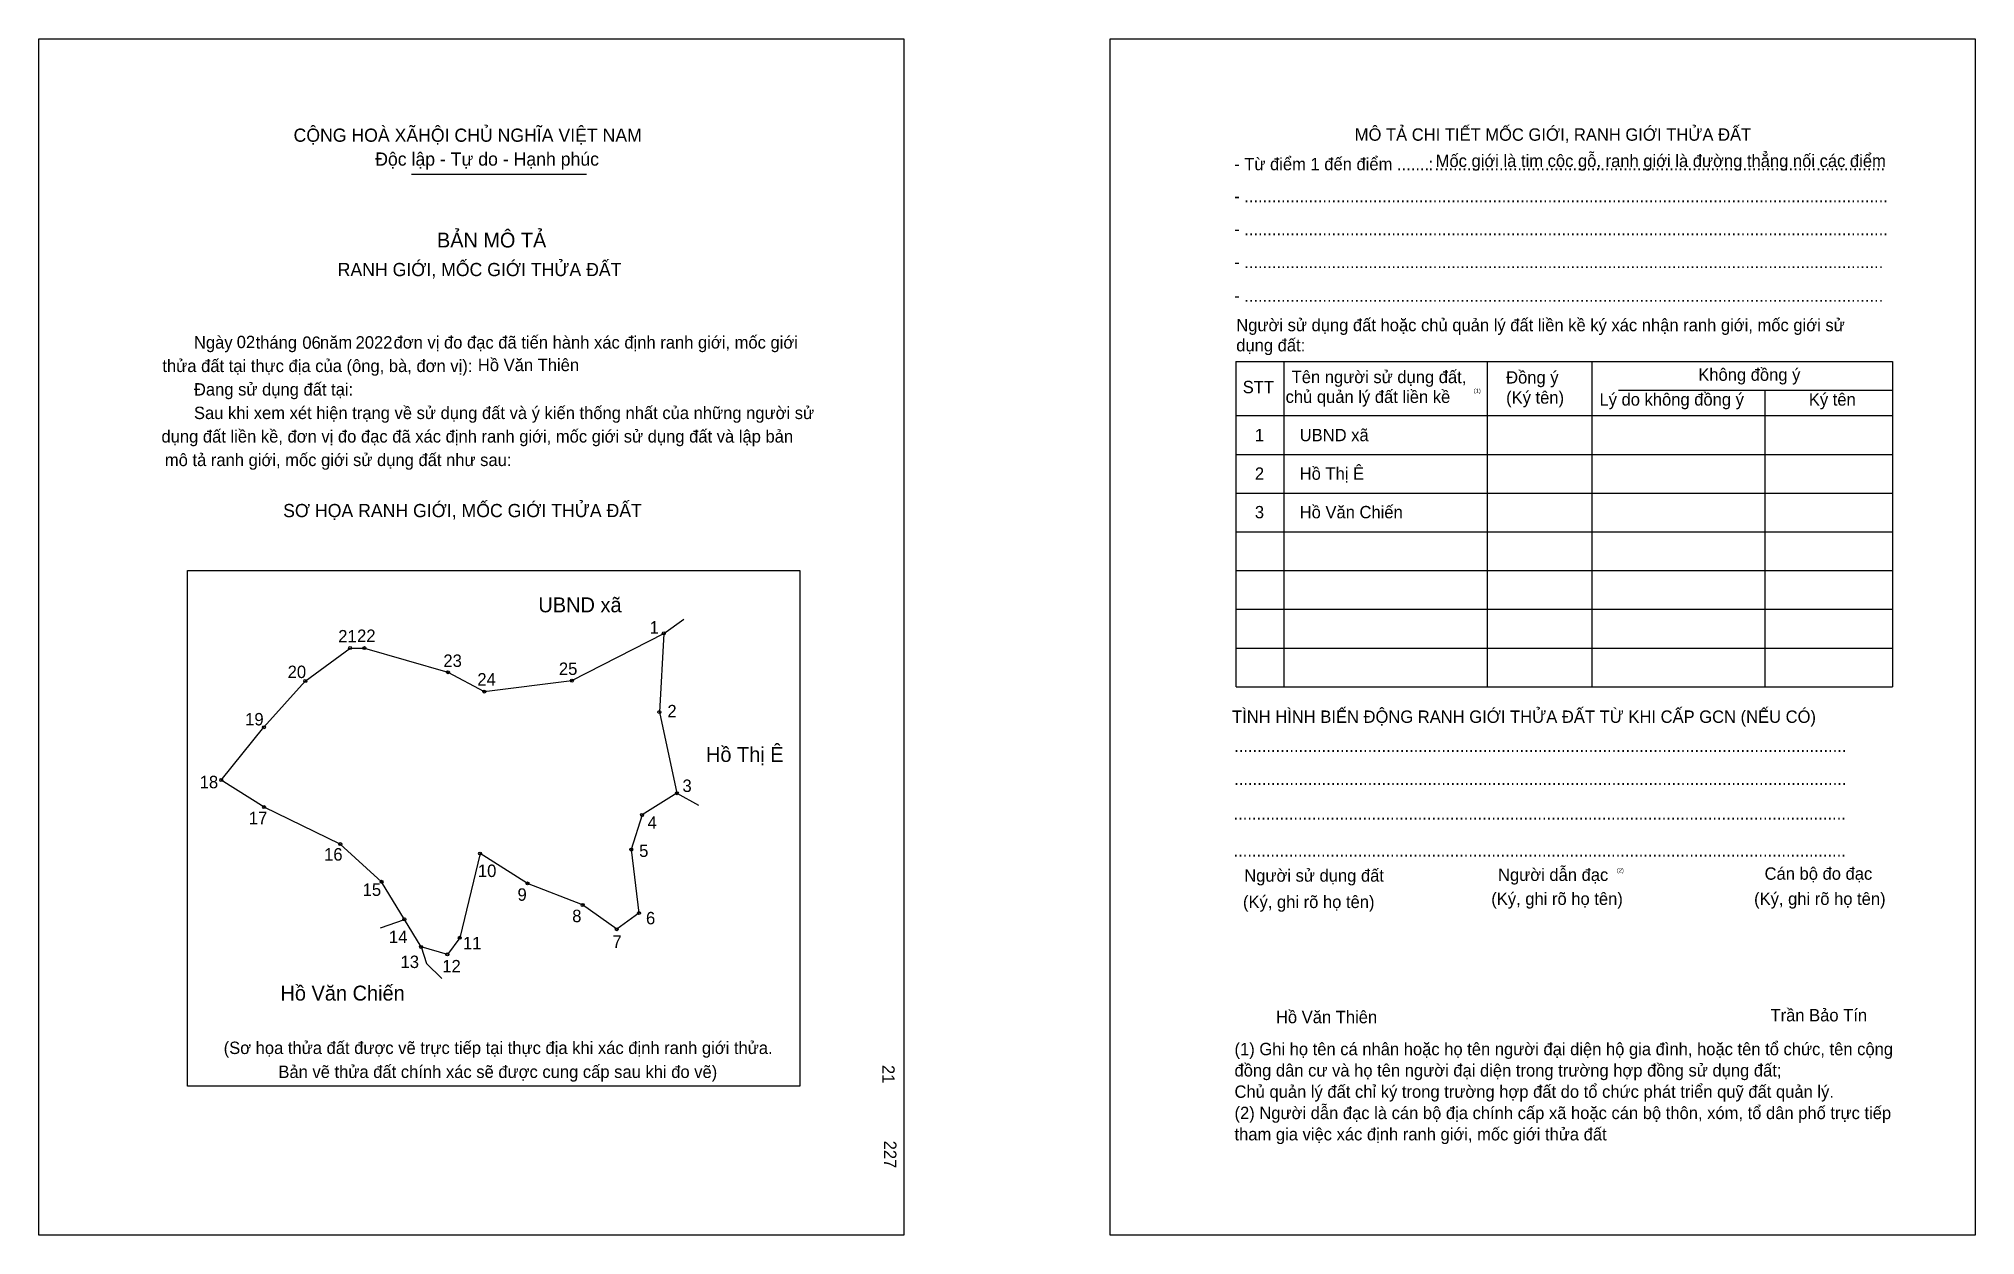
# Model space of a CAD drawing. Extents: x 547283 to 547880, y 1824339 to 1824708.
import ezdxf

# ---------------------------------------------------------------- set-up
doc = ezdxf.new("R2010")
doc.units = 0
for name, color, linetype in [('bmtKhungInTrang1', 7, 'Continuous'), ('bmtKhungInTrang2', 7, 'Continuous'), ('bmtNoiDung', 7, 'Continuous'), ('bmtTemplate', 7, 'Continuous'), ('CanhThua', 7, 'Continuous'), ('MocDinhThua', 7, 'Continuous'), ('RauThua', 7, 'Continuous'), ('SoHieuDinhThua', 7, 'Continuous'), ('TenChuLanCan', 7, 'Continuous')]:
    doc.layers.add(name, color=color, linetype=linetype)

msp = doc.modelspace()

# ---------------------------------------------------------------- linework, layer by layer
at = {"layer": 'bmtKhungInTrang1'}
msp.add_lwpolyline([(547282.91, 1824708.02), (547549.53, 1824708.02), (547549.53, 1824339.25), (547282.91, 1824339.25)], close=True, dxfattribs=at)
at = {"layer": 'bmtKhungInTrang2'}
msp.add_lwpolyline([(547613.12, 1824708.02), (547879.74, 1824708.02), (547879.74, 1824339.25), (547613.12, 1824339.25)], close=True, dxfattribs=at)
at = {"layer": 'bmtTemplate'}
for p, q in [((547397.81, 1824666.23), (547451.73, 1824666.23)), ((547666.6, 1824608.55), (547666.6, 1824508.3)), ((547729.32, 1824608.55), (547729.32, 1824508.3)), ((547761.59, 1824608.67), (547761.59, 1824508.3)), ((547854.21, 1824608.55), (547854.21, 1824508.3)), ((547769.77, 1824599.72), (547854.21, 1824599.72)), ((547651.98, 1824591.85), (547854.21, 1824591.85)), ((547651.98, 1824579.91), (547854.21, 1824579.91)), ((547651.98, 1824567.98), (547854.21, 1824567.98)), ((547651.98, 1824556.04), (547854.21, 1824556.04)), ((547651.98, 1824544.11), (547854.21, 1824544.11)), ((547651.98, 1824532.17), (547854.21, 1824532.17)), ((547651.98, 1824520.24), (547854.21, 1824520.24)), ((547651.98, 1824508.3), (547854.21, 1824508.3))]:
    msp.add_line(p, q, dxfattribs=at)
for points in [[(547651.85, 1824608.55), (547854.21, 1824608.55)], [(547651.85, 1824608.55), (547651.85, 1824508.3)], [(547814.85, 1824599.6), (547814.85, 1824508.3)]]:
    msp.add_lwpolyline(points, dxfattribs=at)
msp.add_lwpolyline([(547328.78, 1824385.18), (547328.78, 1824544.1), (547517.44, 1824544.1), (547517.44, 1824385.18)], close=True, dxfattribs=at)
at = {"layer": 'CanhThua'}
for p, q in [((547365.05, 1824510.06), (547378.89, 1824520.23)), ((547378.89, 1824520.23), (547383.31, 1824520.22)), ((547383.31, 1824520.22), (547409.04, 1824512.77)), ((547447.22, 1824510.19), (547475.54, 1824524.75)), ((547475.54, 1824524.75), (547474.19, 1824500.5)), ((547352.31, 1824495.81), (547365.05, 1824510.06)), ((547409.04, 1824512.77), (547420.24, 1824506.81)), ((547420.24, 1824506.81), (547447.22, 1824510.19)), ((547339.15, 1824479.56), (547352.31, 1824495.81)), ((547474.19, 1824500.5), (547479.59, 1824475.5)), ((547352.37, 1824471.2), (547339.15, 1824479.56)), ((547479.59, 1824475.5), (547468.87, 1824468.78)), ((547375.85, 1824459.82), (547352.37, 1824471.2)), ((547468.87, 1824468.78), (547465.52, 1824458.11)), ((547388.57, 1824448.19), (547375.85, 1824459.82)), ((547418.94, 1824456.9), (547412.66, 1824430.93)), ((547433.57, 1824447.68), (547418.94, 1824456.9)), ((547465.52, 1824458.11), (547467.91, 1824438.53)), ((547395.59, 1824436.62), (547388.57, 1824448.19)), ((547450.52, 1824441.04), (547433.57, 1824447.68)), ((547400.76, 1824428.1), (547395.59, 1824436.62)), ((547461.07, 1824433.57), (547450.52, 1824441.04)), ((547467.91, 1824438.53), (547461.07, 1824433.57)), ((547412.66, 1824430.93), (547408.88, 1824425.82)), ((547408.88, 1824425.82), (547400.76, 1824428.1))]:
    msp.add_line(p, q, dxfattribs=at)
at = {"layer": 'MocDinhThua'}
for centre in [(547475.54, 1824524.75), (547378.89, 1824520.23), (547383.31, 1824520.22), (547409.04, 1824512.77), (547365.05, 1824510.06), (547420.24, 1824506.81), (547447.22, 1824510.19), (547352.31, 1824495.81), (547474.19, 1824500.5), (547339.15, 1824479.56), (547352.37, 1824471.2), (547479.59, 1824475.5), (547468.87, 1824468.78), (547375.85, 1824459.82), (547418.94, 1824456.9), (547465.52, 1824458.11), (547388.57, 1824448.19), (547433.57, 1824447.68), (547450.52, 1824441.04), (547395.59, 1824436.62), (547467.91, 1824438.53), (547412.66, 1824430.93), (547461.07, 1824433.57), (547400.76, 1824428.1), (547408.88, 1824425.82)]:
    msp.add_circle(centre, 0.46, dxfattribs=at)
at = {"layer": 'RauThua'}
for p, q in [((547475.54, 1824524.75), (547481.77, 1824529.16)), ((547479.59, 1824475.5), (547486.26, 1824471.8)), ((547388.23, 1824433.96), (547395.59, 1824436.62)), ((547400.76, 1824428.1), (547402.37, 1824423.02)), ((547402.37, 1824423.02), (547407.12, 1824418.38))]:
    msp.add_line(p, q, dxfattribs=at)

# ---------------------------------------------------------------- texts
at = {"layer": 'bmtNoiDung'}
for s, height, p in [('02', 3.815, (547343.93, 1824612.66)), ('06', 3.815, (547364.16, 1824612.45)), ('2022', 3.815, (547380.57, 1824612.53)), ('Hồ Văn Thiên', 3.8149, (547418.26, 1824605.57)), ('1', 3.81, (547657.72, 1824583.97)), ('UBND xã ', 3.815, (547671.53, 1824583.97)), ('2', 3.81, (547657.72, 1824572.09)), ('Hồ Thị Ê ', 3.815, (547671.53, 1824572.09)), ('3', 3.81, (547657.72, 1824560.21)), ('Hồ Văn Chiến ', 3.8149, (547671.53, 1824560.21)), ('Hồ Văn Thiên', 3.8149, (547664.21, 1824404.61))]:
    msp.add_text(s, height=height, dxfattribs=at).set_placement(p)
for s, p in [('21', (547542.89, 1824391.74)), ('227', (547543.44, 1824368.4))]:
    msp.add_text(s, height=3.815, rotation=270, dxfattribs=at).set_placement(p)
at = {"layer": 'bmtTemplate'}
for s, height, p in [('CỘNG HOÀ XÃHỘI CHỦ NGHĨA VIỆT NAM', 4.0692, (547361.45, 1824676.26)), ('MÔ TẢ CHI TIẾT MỐC GIỚI, RANH GIỚI THỬA ĐẤT', 3.8134, (547688.5, 1824676.58)), ('Độc lập - Tự do - Hạnh phúc', 4.0692, (547386.61, 1824668.9)), ('- Từ điểm 1 đến điểm .......', 3.8134, (547651.33, 1824667.49)), (':', 3.81, (547711.24, 1824667.49)), ('Mốc giới là tim cộc gỗ, ranh giới là đường thẳng nối các điểm', 3.8134, (547713.44, 1824668.5)), ('..................................................................................................', 3.8134, (547713.12, 1824667.49)), ('- ............................................................................................................................................', 3.81341, (547651.33, 1824657.61)), ('BẢN MÔ TẢ', 4.578, (547405.66, 1824643.68)), ('- ............................................................................................................................................', 3.81341, (547651.33, 1824647.46)), ('RANH GIỚI, MỐC GIỚI THỬA ĐẤT', 4.0692, (547375.05, 1824634.85)), ('- ...........................................................................................................................................', 3.81341, (547651.33, 1824637.32)), ('- ...........................................................................................................................................', 3.81341, (547651.33, 1824626.94)), ('Người sử dụng đất hoặc chủ quản lý đất liền kề ký xác nhận ranh giới, mốc giới sử', 3.8134, (547651.98, 1824617.87)), ('Ngày     tháng     năm         đơn vị đo đạc đã tiến hành xác định ranh giới, mốc giới ', 3.8149, (547330.75, 1824612.54)), ('dụng đất:', 3.813, (547651.98, 1824611.66)), ('thửa đất tại thực địa của (ông, bà, đơn vị):', 3.8149, (547321.03, 1824605.29)), ('STT', 3.813, (547653.97, 1824598.77)), ('Tên người sử dụng đất,', 3.8134, (547669.06, 1824601.87)), ('Đồng ý', 3.813, (547735.15, 1824601.75)), ('Không đồng ý', 3.8134, (547794.37, 1824602.59)), ('Đang sử dụng đất tại:', 3.8149, (547330.75, 1824598.05)), ('chủ quản lý đất liền kề', 3.8134, (547667.19, 1824595.77)), ('(1)', 1.272, (547725.19, 1824598.91)), ('(Ký tên)', 3.813, (547735.15, 1824595.55)), ('Lý do không đồng ý', 3.8134, (547763.92, 1824594.95)), ('Ký tên', 3.813, (547828.45, 1824594.95)), ('Sau khi xem xét hiện trạng về sử dụng đất và ý kiến thống nhất của những người sử ', 3.8149, (547330.75, 1824590.8)), ('dụng đất liền kề, đơn vị đo đạc đã xác định ranh giới, mốc giới sử dụng đất và lập bản', 3.8149, (547320.74, 1824583.56)), ('mô tả ranh giới, mốc giới sử dụng đất như sau:', 3.8149, (547321.79, 1824576.31)), ('SƠ HỌA RANH GIỚI, MỐC GIỚI THỬA ĐẤT', 4.0692, (547358.24, 1824560.57)), ('TÌNH HÌNH BIẾN ĐỘNG RANH GIỚI THỬA ĐẤT TỪ KHI CẤP GCN (NẾU CÓ)', 3.8134, (547650.69, 1824497.17)), ('.....................................................................................................................................', 3.81912, (547651.33, 1824488.2)), ('.....................................................................................................................................', 3.81912, (547651.33, 1824478.05)), ('.....................................................................................................................................', 3.81912, (547651.14, 1824467.31)), ('.....................................................................................................................................', 3.81912, (547651.14, 1824455.97)), ('Người sử dụng đất', 3.8134, (547654.44, 1824448.22)), ('Người dẫn đạc', 3.8134, (547732.66, 1824448.46)), ('(2)', 1.272, (547769.28, 1824451.09)), ('Cán bộ đo đạc', 3.8134, (547814.81, 1824448.82)), ('(Ký, ghi rõ họ tên)', 3.8134, (547654.05, 1824440.1)), ('(Ký, ghi rõ họ tên)', 3.8134, (547730.58, 1824441.06)), ('(Ký, ghi rõ họ tên)', 3.8134, (547811.57, 1824441.06)), ('Trần Bảo Tín', 3.8134, (547816.63, 1824405.17)), ('(Sơ họa thửa đất được vẽ trực tiếp tại thực địa khi xác định ranh giới thửa.', 3.8149, (547339.91, 1824395.11)), ('(1) Ghi họ tên cá nhân hoặc họ tên người đại diện hộ gia đình, hoặc tên tổ chức, tên cộng', 3.8134, (547651.44, 1824394.74)), ('Bản vẽ thửa đất chính xác sẽ được cung cấp sau khi đo vẽ)', 3.8149, (547356.78, 1824387.73)), ('đồng dân cư và họ tên người đại diện trong trường hợp đồng sử dụng đất;', 3.8134, (547651.44, 1824388.18)), ('Chủ quản lý đất chỉ ký trong trường hợp đất do tổ chức phát triển quỹ đất quản lý.', 3.8134, (547651.44, 1824381.61)), ('(2) Người dẫn đạc là cán bộ địa chính cấp xã hoặc cán bộ thôn, xóm, tổ dân phố trực tiếp', 3.8134, (547651.44, 1824375.05)), ('tham gia việc xác định ranh giới, mốc giới thửa đất', 3.8134, (547651.44, 1824368.49))]:
    msp.add_text(s, height=height, dxfattribs=at).set_placement(p)
at = {"layer": 'SoHieuDinhThua'}
for s, height, p in [('21', 3.834, (547375.21, 1824521.96)), ('22', 3.834, (547381.02, 1824522.1)), ('1', 3.83, (547471.19, 1824524.69)), ('20', 3.834, (547359.62, 1824510.98)), ('23', 3.834, (547407.62, 1824514.41)), ('25', 3.834, (547443.22, 1824511.93)), ('24', 3.834, (547418.09, 1824508.67)), ('2', 3.83, (547476.66, 1824498.88)), ('19', 3.834, (547346.53, 1824496.38)), ('18', 3.834, (547332.51, 1824477.02)), ('3', 3.83, (547481.31, 1824475.87)), ('17', 3.834, (547347.65, 1824465.93)), ('4', 3.83, (547470.55, 1824464.52)), ('5', 3.83, (547467.96, 1824455.84)), ('16', 3.834, (547370.85, 1824454.73)), ('10', 3.834, (547418.25, 1824449.66)), ('15', 3.834, (547382.74, 1824443.84)), ('9', 3.83, (547430.47, 1824442.34)), ('8', 3.83, (547447.33, 1824435.75)), ('6', 3.83, (547470.06, 1824435.08)), ('14', 3.834, (547390.83, 1824429.28)), ('11', 3.834, (547413.65, 1824427.39)), ('7', 3.83, (547459.72, 1824427.82)), ('13', 3.834, (547394.42, 1824421.61)), ('12', 3.834, (547407.28, 1824420.27))]:
    msp.add_text(s, height=height, dxfattribs=at).set_placement(p)
at = {"layer": 'TenChuLanCan'}
for s, height, p in [('UBND xã', 4.601, (547436.9, 1824531.24)), ('Hồ Thị Ê', 4.601, (547488.55, 1824485.14)), ('Hồ Văn Chiến', 4.6007, (547357.41, 1824411.58))]:
    msp.add_text(s, height=height, dxfattribs=at).set_placement(p)

doc.saveas('drawing.dxf')
